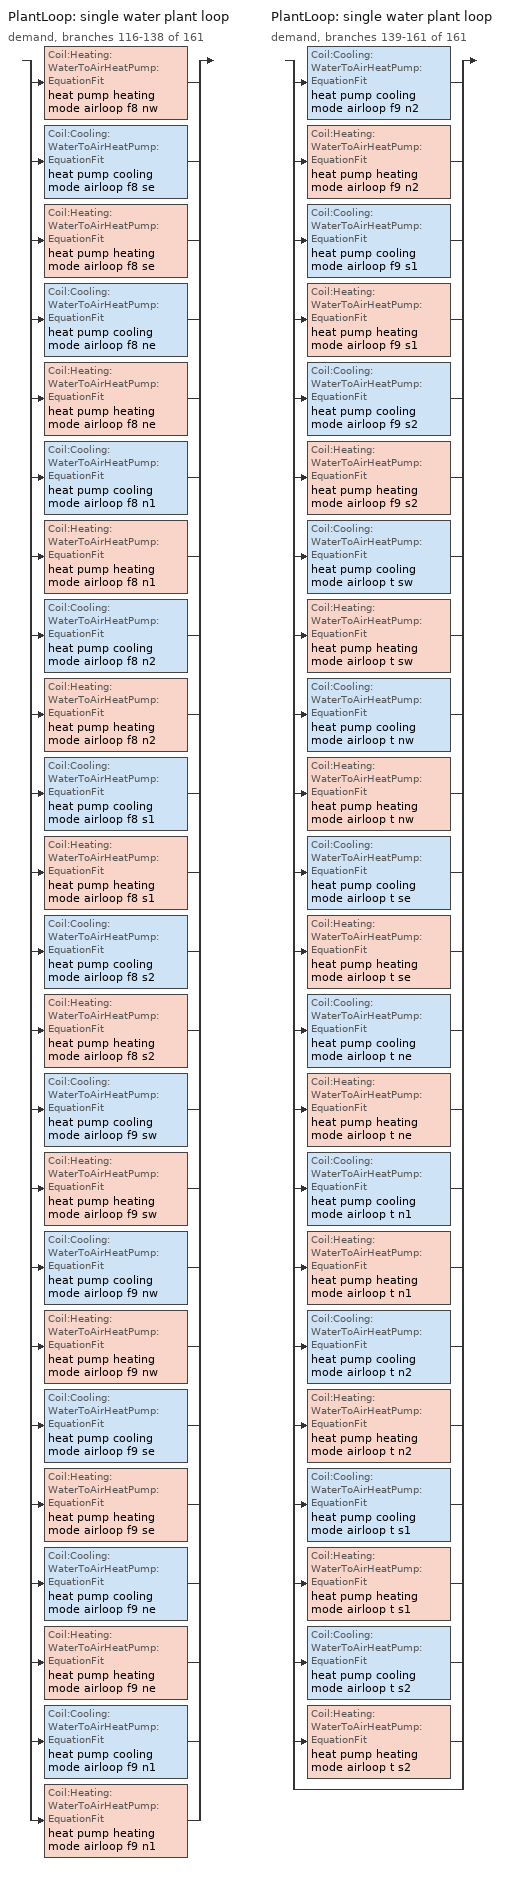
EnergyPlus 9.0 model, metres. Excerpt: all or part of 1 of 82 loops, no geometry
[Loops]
PlantLoop 'single water plant loop'
 demand, branches 116-138 of 161: split
  | Coil:Heating:WaterToAirHeatPump:EquationFit 'heat pump heating mode airloop f8 nw'
  | Coil:Cooling:WaterToAirHeatPump:EquationFit 'heat pump cooling mode airloop f8 se'
  | Coil:Heating:WaterToAirHeatPump:EquationFit 'heat pump heating mode airloop f8 se'
  | Coil:Cooling:WaterToAirHeatPump:EquationFit 'heat pump cooling mode airloop f8 ne'
  | Coil:Heating:WaterToAirHeatPump:EquationFit 'heat pump heating mode airloop f8 ne'
  | Coil:Cooling:WaterToAirHeatPump:EquationFit 'heat pump cooling mode airloop f8 n1'
  | Coil:Heating:WaterToAirHeatPump:EquationFit 'heat pump heating mode airloop f8 n1'
  | Coil:Cooling:WaterToAirHeatPump:EquationFit 'heat pump cooling mode airloop f8 n2'
  | Coil:Heating:WaterToAirHeatPump:EquationFit 'heat pump heating mode airloop f8 n2'
  | Coil:Cooling:WaterToAirHeatPump:EquationFit 'heat pump cooling mode airloop f8 s1'
  | Coil:Heating:WaterToAirHeatPump:EquationFit 'heat pump heating mode airloop f8 s1'
  | Coil:Cooling:WaterToAirHeatPump:EquationFit 'heat pump cooling mode airloop f8 s2'
  | Coil:Heating:WaterToAirHeatPump:EquationFit 'heat pump heating mode airloop f8 s2'
  | Coil:Cooling:WaterToAirHeatPump:EquationFit 'heat pump cooling mode airloop f9 sw'
  | Coil:Heating:WaterToAirHeatPump:EquationFit 'heat pump heating mode airloop f9 sw'
  | Coil:Cooling:WaterToAirHeatPump:EquationFit 'heat pump cooling mode airloop f9 nw'
  | Coil:Heating:WaterToAirHeatPump:EquationFit 'heat pump heating mode airloop f9 nw'
  | Coil:Cooling:WaterToAirHeatPump:EquationFit 'heat pump cooling mode airloop f9 se'
  | Coil:Heating:WaterToAirHeatPump:EquationFit 'heat pump heating mode airloop f9 se'
  | Coil:Cooling:WaterToAirHeatPump:EquationFit 'heat pump cooling mode airloop f9 ne'
  | Coil:Heating:WaterToAirHeatPump:EquationFit 'heat pump heating mode airloop f9 ne'
  | Coil:Cooling:WaterToAirHeatPump:EquationFit 'heat pump cooling mode airloop f9 n1'
  | Coil:Heating:WaterToAirHeatPump:EquationFit 'heat pump heating mode airloop f9 n1'
PlantLoop 'single water plant loop'
 demand, branches 139-161 of 161: split
  | Coil:Cooling:WaterToAirHeatPump:EquationFit 'heat pump cooling mode airloop f9 n2'
  | Coil:Heating:WaterToAirHeatPump:EquationFit 'heat pump heating mode airloop f9 n2'
  | Coil:Cooling:WaterToAirHeatPump:EquationFit 'heat pump cooling mode airloop f9 s1'
  | Coil:Heating:WaterToAirHeatPump:EquationFit 'heat pump heating mode airloop f9 s1'
  | Coil:Cooling:WaterToAirHeatPump:EquationFit 'heat pump cooling mode airloop f9 s2'
  | Coil:Heating:WaterToAirHeatPump:EquationFit 'heat pump heating mode airloop f9 s2'
  | Coil:Cooling:WaterToAirHeatPump:EquationFit 'heat pump cooling mode airloop t sw'
  | Coil:Heating:WaterToAirHeatPump:EquationFit 'heat pump heating mode airloop t sw'
  | Coil:Cooling:WaterToAirHeatPump:EquationFit 'heat pump cooling mode airloop t nw'
  | Coil:Heating:WaterToAirHeatPump:EquationFit 'heat pump heating mode airloop t nw'
  | Coil:Cooling:WaterToAirHeatPump:EquationFit 'heat pump cooling mode airloop t se'
  | Coil:Heating:WaterToAirHeatPump:EquationFit 'heat pump heating mode airloop t se'
  | Coil:Cooling:WaterToAirHeatPump:EquationFit 'heat pump cooling mode airloop t ne'
  | Coil:Heating:WaterToAirHeatPump:EquationFit 'heat pump heating mode airloop t ne'
  | Coil:Cooling:WaterToAirHeatPump:EquationFit 'heat pump cooling mode airloop t n1'
  | Coil:Heating:WaterToAirHeatPump:EquationFit 'heat pump heating mode airloop t n1'
  | Coil:Cooling:WaterToAirHeatPump:EquationFit 'heat pump cooling mode airloop t n2'
  | Coil:Heating:WaterToAirHeatPump:EquationFit 'heat pump heating mode airloop t n2'
  | Coil:Cooling:WaterToAirHeatPump:EquationFit 'heat pump cooling mode airloop t s1'
  | Coil:Heating:WaterToAirHeatPump:EquationFit 'heat pump heating mode airloop t s1'
  | Coil:Cooling:WaterToAirHeatPump:EquationFit 'heat pump cooling mode airloop t s2'
  | Coil:Heating:WaterToAirHeatPump:EquationFit 'heat pump heating mode airloop t s2'
  | bypass
[Coil:Cooling:WaterToAirHeatPump:EquationFit]
heat pump cooling mode airloop f8 n1: airloop f8 n1 water to air heat pump source side1 inlet node, airloop f8 n1 water to air heat pump source side1 outlet node, airloop f8 n1 supply fan outlet, cooling coil air outlet node airloop f8 n1, autosize, autosize, autosize, autosize, 4.19837, -4.30267, 7.18537, -2.23947, 0.139996, 0.10266, 6.00194, 22.6301, -26.7961, -1.72375, 0.490645, 0.0693119, -5.67776, 0.438988, 5.84528, 0.141606, -0.168728, 0, 0
heat pump cooling mode airloop f8 n2: airloop f8 n2 water to air heat pump source side1 inlet node, airloop f8 n2 water to air heat pump source side1 outlet node, airloop f8 n2 supply fan outlet, cooling coil air outlet node airloop f8 n2, autosize, autosize, autosize, autosize, 4.19837, -4.30267, 7.18537, -2.23947, 0.139996, 0.10266, 6.00194, 22.6301, -26.7961, -1.72375, 0.490645, 0.0693119, -5.67776, 0.438988, 5.84528, 0.141606, -0.168728, 0, 0
heat pump cooling mode airloop f8 ne: airloop f8 ne water to air heat pump source side1 inlet node, airloop f8 ne water to air heat pump source side1 outlet node, airloop f8 ne supply fan outlet, cooling coil air outlet node airloop f8 ne, autosize, autosize, autosize, autosize, 4.19837, -4.30267, 7.18537, -2.23947, 0.139996, 0.10266, 6.00194, 22.6301, -26.7961, -1.72375, 0.490645, 0.0693119, -5.67776, 0.438988, 5.84528, 0.141606, -0.168728, 0, 0
heat pump cooling mode airloop f8 s1: airloop f8 s1 water to air heat pump source side1 inlet node, airloop f8 s1 water to air heat pump source side1 outlet node, airloop f8 s1 supply fan outlet, cooling coil air outlet node airloop f8 s1, autosize, autosize, autosize, autosize, 4.19837, -4.30267, 7.18537, -2.23947, 0.139996, 0.10266, 6.00194, 22.6301, -26.7961, -1.72375, 0.490645, 0.0693119, -5.67776, 0.438988, 5.84528, 0.141606, -0.168728, 0, 0
heat pump cooling mode airloop f8 s2: airloop f8 s2 water to air heat pump source side1 inlet node, airloop f8 s2 water to air heat pump source side1 outlet node, airloop f8 s2 supply fan outlet, cooling coil air outlet node airloop f8 s2, autosize, autosize, autosize, autosize, 4.19837, -4.30267, 7.18537, -2.23947, 0.139996, 0.10266, 6.00194, 22.6301, -26.7961, -1.72375, 0.490645, 0.0693119, -5.67776, 0.438988, 5.84528, 0.141606, -0.168728, 0, 0
heat pump cooling mode airloop f8 se: airloop f8 se water to air heat pump source side1 inlet node, airloop f8 se water to air heat pump source side1 outlet node, airloop f8 se supply fan outlet, cooling coil air outlet node airloop f8 se, autosize, autosize, autosize, autosize, 4.19837, -4.30267, 7.18537, -2.23947, 0.139996, 0.10266, 6.00194, 22.6301, -26.7961, -1.72375, 0.490645, 0.0693119, -5.67776, 0.438988, 5.84528, 0.141606, -0.168728, 0, 0
heat pump cooling mode airloop f9 n1: airloop f9 n1 water to air heat pump source side1 inlet node, airloop f9 n1 water to air heat pump source side1 outlet node, airloop f9 n1 supply fan outlet, cooling coil air outlet node airloop f9 n1, autosize, autosize, autosize, autosize, 4.19837, -4.30267, 7.18537, -2.23947, 0.139996, 0.10266, 6.00194, 22.6301, -26.7961, -1.72375, 0.490645, 0.0693119, -5.67776, 0.438988, 5.84528, 0.141606, -0.168728, 0, 0
heat pump cooling mode airloop f9 n2: airloop f9 n2 water to air heat pump source side1 inlet node, airloop f9 n2 water to air heat pump source side1 outlet node, airloop f9 n2 supply fan outlet, cooling coil air outlet node airloop f9 n2, autosize, autosize, autosize, autosize, 4.19837, -4.30267, 7.18537, -2.23947, 0.139996, 0.10266, 6.00194, 22.6301, -26.7961, -1.72375, 0.490645, 0.0693119, -5.67776, 0.438988, 5.84528, 0.141606, -0.168728, 0, 0
heat pump cooling mode airloop f9 ne: airloop f9 ne water to air heat pump source side1 inlet node, airloop f9 ne water to air heat pump source side1 outlet node, airloop f9 ne supply fan outlet, cooling coil air outlet node airloop f9 ne, autosize, autosize, autosize, autosize, 4.19837, -4.30267, 7.18537, -2.23947, 0.139996, 0.10266, 6.00194, 22.6301, -26.7961, -1.72375, 0.490645, 0.0693119, -5.67776, 0.438988, 5.84528, 0.141606, -0.168728, 0, 0
heat pump cooling mode airloop f9 nw: airloop f9 nw water to air heat pump source side1 inlet node, airloop f9 nw water to air heat pump source side1 outlet node, airloop f9 nw supply fan outlet, cooling coil air outlet node airloop f9 nw, autosize, autosize, autosize, autosize, 4.19837, -4.30267, 7.18537, -2.23947, 0.139996, 0.10266, 6.00194, 22.6301, -26.7961, -1.72375, 0.490645, 0.0693119, -5.67776, 0.438988, 5.84528, 0.141606, -0.168728, 0, 0
heat pump cooling mode airloop f9 s1: airloop f9 s1 water to air heat pump source side1 inlet node, airloop f9 s1 water to air heat pump source side1 outlet node, airloop f9 s1 supply fan outlet, cooling coil air outlet node airloop f9 s1, autosize, autosize, autosize, autosize, 4.19837, -4.30267, 7.18537, -2.23947, 0.139996, 0.10266, 6.00194, 22.6301, -26.7961, -1.72375, 0.490645, 0.0693119, -5.67776, 0.438988, 5.84528, 0.141606, -0.168728, 0, 0
heat pump cooling mode airloop f9 s2: airloop f9 s2 water to air heat pump source side1 inlet node, airloop f9 s2 water to air heat pump source side1 outlet node, airloop f9 s2 supply fan outlet, cooling coil air outlet node airloop f9 s2, autosize, autosize, autosize, autosize, 4.19837, -4.30267, 7.18537, -2.23947, 0.139996, 0.10266, 6.00194, 22.6301, -26.7961, -1.72375, 0.490645, 0.0693119, -5.67776, 0.438988, 5.84528, 0.141606, -0.168728, 0, 0
heat pump cooling mode airloop f9 se: airloop f9 se water to air heat pump source side1 inlet node, airloop f9 se water to air heat pump source side1 outlet node, airloop f9 se supply fan outlet, cooling coil air outlet node airloop f9 se, autosize, autosize, autosize, autosize, 4.19837, -4.30267, 7.18537, -2.23947, 0.139996, 0.10266, 6.00194, 22.6301, -26.7961, -1.72375, 0.490645, 0.0693119, -5.67776, 0.438988, 5.84528, 0.141606, -0.168728, 0, 0
heat pump cooling mode airloop f9 sw: airloop f9 sw water to air heat pump source side1 inlet node, airloop f9 sw water to air heat pump source side1 outlet node, airloop f9 sw supply fan outlet, cooling coil air outlet node airloop f9 sw, autosize, autosize, autosize, autosize, 4.19837, -4.30267, 7.18537, -2.23947, 0.139996, 0.10266, 6.00194, 22.6301, -26.7961, -1.72375, 0.490645, 0.0693119, -5.67776, 0.438988, 5.84528, 0.141606, -0.168728, 0, 0
heat pump cooling mode airloop t n1: airloop t n1 water to air heat pump source side1 inlet node, airloop t n1 water to air heat pump source side1 outlet node, airloop t n1 supply fan outlet, cooling coil air outlet node airloop t n1, autosize, autosize, autosize, autosize, 4.19837, -4.30267, 7.18537, -2.23947, 0.139996, 0.10266, 6.00194, 22.6301, -26.7961, -1.72375, 0.490645, 0.0693119, -5.67776, 0.438988, 5.84528, 0.141606, -0.168728, 0, 0
heat pump cooling mode airloop t n2: airloop t n2 water to air heat pump source side1 inlet node, airloop t n2 water to air heat pump source side1 outlet node, airloop t n2 supply fan outlet, cooling coil air outlet node airloop t n2, autosize, autosize, autosize, autosize, 4.19837, -4.30267, 7.18537, -2.23947, 0.139996, 0.10266, 6.00194, 22.6301, -26.7961, -1.72375, 0.490645, 0.0693119, -5.67776, 0.438988, 5.84528, 0.141606, -0.168728, 0, 0
heat pump cooling mode airloop t ne: airloop t ne water to air heat pump source side1 inlet node, airloop t ne water to air heat pump source side1 outlet node, airloop t ne supply fan outlet, cooling coil air outlet node airloop t ne, autosize, autosize, autosize, autosize, 4.19837, -4.30267, 7.18537, -2.23947, 0.139996, 0.10266, 6.00194, 22.6301, -26.7961, -1.72375, 0.490645, 0.0693119, -5.67776, 0.438988, 5.84528, 0.141606, -0.168728, 0, 0
heat pump cooling mode airloop t nw: airloop t nw water to air heat pump source side1 inlet node, airloop t nw water to air heat pump source side1 outlet node, airloop t nw supply fan outlet, cooling coil air outlet node airloop t nw, autosize, autosize, autosize, autosize, 4.19837, -4.30267, 7.18537, -2.23947, 0.139996, 0.10266, 6.00194, 22.6301, -26.7961, -1.72375, 0.490645, 0.0693119, -5.67776, 0.438988, 5.84528, 0.141606, -0.168728, 0, 0
heat pump cooling mode airloop t s1: airloop t s1 water to air heat pump source side1 inlet node, airloop t s1 water to air heat pump source side1 outlet node, airloop t s1 supply fan outlet, cooling coil air outlet node airloop t s1, autosize, autosize, autosize, autosize, 4.19837, -4.30267, 7.18537, -2.23947, 0.139996, 0.10266, 6.00194, 22.6301, -26.7961, -1.72375, 0.490645, 0.0693119, -5.67776, 0.438988, 5.84528, 0.141606, -0.168728, 0, 0
heat pump cooling mode airloop t s2: airloop t s2 water to air heat pump source side1 inlet node, airloop t s2 water to air heat pump source side1 outlet node, airloop t s2 supply fan outlet, cooling coil air outlet node airloop t s2, autosize, autosize, autosize, autosize, 4.19837, -4.30267, 7.18537, -2.23947, 0.139996, 0.10266, 6.00194, 22.6301, -26.7961, -1.72375, 0.490645, 0.0693119, -5.67776, 0.438988, 5.84528, 0.141606, -0.168728, 0, 0
heat pump cooling mode airloop t se: airloop t se water to air heat pump source side1 inlet node, airloop t se water to air heat pump source side1 outlet node, airloop t se supply fan outlet, cooling coil air outlet node airloop t se, autosize, autosize, autosize, autosize, 4.19837, -4.30267, 7.18537, -2.23947, 0.139996, 0.10266, 6.00194, 22.6301, -26.7961, -1.72375, 0.490645, 0.0693119, -5.67776, 0.438988, 5.84528, 0.141606, -0.168728, 0, 0
heat pump cooling mode airloop t sw: airloop t sw water to air heat pump source side1 inlet node, airloop t sw water to air heat pump source side1 outlet node, airloop t sw supply fan outlet, cooling coil air outlet node airloop t sw, autosize, autosize, autosize, autosize, 4.19837, -4.30267, 7.18537, -2.23947, 0.139996, 0.10266, 6.00194, 22.6301, -26.7961, -1.72375, 0.490645, 0.0693119, -5.67776, 0.438988, 5.84528, 0.141606, -0.168728, 0, 0
[Coil:Heating:WaterToAirHeatPump:EquationFit]
heat pump heating mode airloop f8 n1: airloop f8 n1 water to air heat pump source side2 inlet node, airloop f8 n1 water to air heat pump source side2 outlet node, cooling coil air outlet node airloop f8 n1, heating coil air outlet node airloop f8 n1, autosize, autosize, autosize, 4.3, 0.237847, -3.35824, 3.8064, 0.1792, 0.128607, -3.79176, 3.38799, 1.50226, -0.177654, -0.10308
heat pump heating mode airloop f8 n2: airloop f8 n2 water to air heat pump source side2 inlet node, airloop f8 n2 water to air heat pump source side2 outlet node, cooling coil air outlet node airloop f8 n2, heating coil air outlet node airloop f8 n2, autosize, autosize, autosize, 4.3, 0.237847, -3.35824, 3.8064, 0.1792, 0.128607, -3.79176, 3.38799, 1.50226, -0.177654, -0.10308
heat pump heating mode airloop f8 ne: airloop f8 ne water to air heat pump source side2 inlet node, airloop f8 ne water to air heat pump source side2 outlet node, cooling coil air outlet node airloop f8 ne, heating coil air outlet node airloop f8 ne, autosize, autosize, autosize, 4.3, 0.237847, -3.35824, 3.8064, 0.1792, 0.128607, -3.79176, 3.38799, 1.50226, -0.177654, -0.10308
heat pump heating mode airloop f8 nw: airloop f8 nw water to air heat pump source side2 inlet node, airloop f8 nw water to air heat pump source side2 outlet node, cooling coil air outlet node airloop f8 nw, heating coil air outlet node airloop f8 nw, autosize, autosize, autosize, 4.3, 0.237847, -3.35824, 3.8064, 0.1792, 0.128607, -3.79176, 3.38799, 1.50226, -0.177654, -0.10308
heat pump heating mode airloop f8 s1: airloop f8 s1 water to air heat pump source side2 inlet node, airloop f8 s1 water to air heat pump source side2 outlet node, cooling coil air outlet node airloop f8 s1, heating coil air outlet node airloop f8 s1, autosize, autosize, autosize, 4.3, 0.237847, -3.35824, 3.8064, 0.1792, 0.128607, -3.79176, 3.38799, 1.50226, -0.177654, -0.10308
heat pump heating mode airloop f8 s2: airloop f8 s2 water to air heat pump source side2 inlet node, airloop f8 s2 water to air heat pump source side2 outlet node, cooling coil air outlet node airloop f8 s2, heating coil air outlet node airloop f8 s2, autosize, autosize, autosize, 4.3, 0.237847, -3.35824, 3.8064, 0.1792, 0.128607, -3.79176, 3.38799, 1.50226, -0.177654, -0.10308
heat pump heating mode airloop f8 se: airloop f8 se water to air heat pump source side2 inlet node, airloop f8 se water to air heat pump source side2 outlet node, cooling coil air outlet node airloop f8 se, heating coil air outlet node airloop f8 se, autosize, autosize, autosize, 4.3, 0.237847, -3.35824, 3.8064, 0.1792, 0.128607, -3.79176, 3.38799, 1.50226, -0.177654, -0.10308
heat pump heating mode airloop f9 n1: airloop f9 n1 water to air heat pump source side2 inlet node, airloop f9 n1 water to air heat pump source side2 outlet node, cooling coil air outlet node airloop f9 n1, heating coil air outlet node airloop f9 n1, autosize, autosize, autosize, 4.3, 0.237847, -3.35824, 3.8064, 0.1792, 0.128607, -3.79176, 3.38799, 1.50226, -0.177654, -0.10308
heat pump heating mode airloop f9 n2: airloop f9 n2 water to air heat pump source side2 inlet node, airloop f9 n2 water to air heat pump source side2 outlet node, cooling coil air outlet node airloop f9 n2, heating coil air outlet node airloop f9 n2, autosize, autosize, autosize, 4.3, 0.237847, -3.35824, 3.8064, 0.1792, 0.128607, -3.79176, 3.38799, 1.50226, -0.177654, -0.10308
heat pump heating mode airloop f9 ne: airloop f9 ne water to air heat pump source side2 inlet node, airloop f9 ne water to air heat pump source side2 outlet node, cooling coil air outlet node airloop f9 ne, heating coil air outlet node airloop f9 ne, autosize, autosize, autosize, 4.3, 0.237847, -3.35824, 3.8064, 0.1792, 0.128607, -3.79176, 3.38799, 1.50226, -0.177654, -0.10308
heat pump heating mode airloop f9 nw: airloop f9 nw water to air heat pump source side2 inlet node, airloop f9 nw water to air heat pump source side2 outlet node, cooling coil air outlet node airloop f9 nw, heating coil air outlet node airloop f9 nw, autosize, autosize, autosize, 4.3, 0.237847, -3.35824, 3.8064, 0.1792, 0.128607, -3.79176, 3.38799, 1.50226, -0.177654, -0.10308
heat pump heating mode airloop f9 s1: airloop f9 s1 water to air heat pump source side2 inlet node, airloop f9 s1 water to air heat pump source side2 outlet node, cooling coil air outlet node airloop f9 s1, heating coil air outlet node airloop f9 s1, autosize, autosize, autosize, 4.3, 0.237847, -3.35824, 3.8064, 0.1792, 0.128607, -3.79176, 3.38799, 1.50226, -0.177654, -0.10308
heat pump heating mode airloop f9 s2: airloop f9 s2 water to air heat pump source side2 inlet node, airloop f9 s2 water to air heat pump source side2 outlet node, cooling coil air outlet node airloop f9 s2, heating coil air outlet node airloop f9 s2, autosize, autosize, autosize, 4.3, 0.237847, -3.35824, 3.8064, 0.1792, 0.128607, -3.79176, 3.38799, 1.50226, -0.177654, -0.10308
heat pump heating mode airloop f9 se: airloop f9 se water to air heat pump source side2 inlet node, airloop f9 se water to air heat pump source side2 outlet node, cooling coil air outlet node airloop f9 se, heating coil air outlet node airloop f9 se, autosize, autosize, autosize, 4.3, 0.237847, -3.35824, 3.8064, 0.1792, 0.128607, -3.79176, 3.38799, 1.50226, -0.177654, -0.10308
heat pump heating mode airloop f9 sw: airloop f9 sw water to air heat pump source side2 inlet node, airloop f9 sw water to air heat pump source side2 outlet node, cooling coil air outlet node airloop f9 sw, heating coil air outlet node airloop f9 sw, autosize, autosize, autosize, 4.3, 0.237847, -3.35824, 3.8064, 0.1792, 0.128607, -3.79176, 3.38799, 1.50226, -0.177654, -0.10308
heat pump heating mode airloop t n1: airloop t n1 water to air heat pump source side2 inlet node, airloop t n1 water to air heat pump source side2 outlet node, cooling coil air outlet node airloop t n1, heating coil air outlet node airloop t n1, autosize, autosize, autosize, 4.3, 0.237847, -3.35824, 3.8064, 0.1792, 0.128607, -3.79176, 3.38799, 1.50226, -0.177654, -0.10308
heat pump heating mode airloop t n2: airloop t n2 water to air heat pump source side2 inlet node, airloop t n2 water to air heat pump source side2 outlet node, cooling coil air outlet node airloop t n2, heating coil air outlet node airloop t n2, autosize, autosize, autosize, 4.3, 0.237847, -3.35824, 3.8064, 0.1792, 0.128607, -3.79176, 3.38799, 1.50226, -0.177654, -0.10308
heat pump heating mode airloop t ne: airloop t ne water to air heat pump source side2 inlet node, airloop t ne water to air heat pump source side2 outlet node, cooling coil air outlet node airloop t ne, heating coil air outlet node airloop t ne, autosize, autosize, autosize, 4.3, 0.237847, -3.35824, 3.8064, 0.1792, 0.128607, -3.79176, 3.38799, 1.50226, -0.177654, -0.10308
heat pump heating mode airloop t nw: airloop t nw water to air heat pump source side2 inlet node, airloop t nw water to air heat pump source side2 outlet node, cooling coil air outlet node airloop t nw, heating coil air outlet node airloop t nw, autosize, autosize, autosize, 4.3, 0.237847, -3.35824, 3.8064, 0.1792, 0.128607, -3.79176, 3.38799, 1.50226, -0.177654, -0.10308
heat pump heating mode airloop t s1: airloop t s1 water to air heat pump source side2 inlet node, airloop t s1 water to air heat pump source side2 outlet node, cooling coil air outlet node airloop t s1, heating coil air outlet node airloop t s1, autosize, autosize, autosize, 4.3, 0.237847, -3.35824, 3.8064, 0.1792, 0.128607, -3.79176, 3.38799, 1.50226, -0.177654, -0.10308
heat pump heating mode airloop t s2: airloop t s2 water to air heat pump source side2 inlet node, airloop t s2 water to air heat pump source side2 outlet node, cooling coil air outlet node airloop t s2, heating coil air outlet node airloop t s2, autosize, autosize, autosize, 4.3, 0.237847, -3.35824, 3.8064, 0.1792, 0.128607, -3.79176, 3.38799, 1.50226, -0.177654, -0.10308
heat pump heating mode airloop t se: airloop t se water to air heat pump source side2 inlet node, airloop t se water to air heat pump source side2 outlet node, cooling coil air outlet node airloop t se, heating coil air outlet node airloop t se, autosize, autosize, autosize, 4.3, 0.237847, -3.35824, 3.8064, 0.1792, 0.128607, -3.79176, 3.38799, 1.50226, -0.177654, -0.10308
heat pump heating mode airloop t sw: airloop t sw water to air heat pump source side2 inlet node, airloop t sw water to air heat pump source side2 outlet node, cooling coil air outlet node airloop t sw, heating coil air outlet node airloop t sw, autosize, autosize, autosize, 4.3, 0.237847, -3.35824, 3.8064, 0.1792, 0.128607, -3.79176, 3.38799, 1.50226, -0.177654, -0.10308
